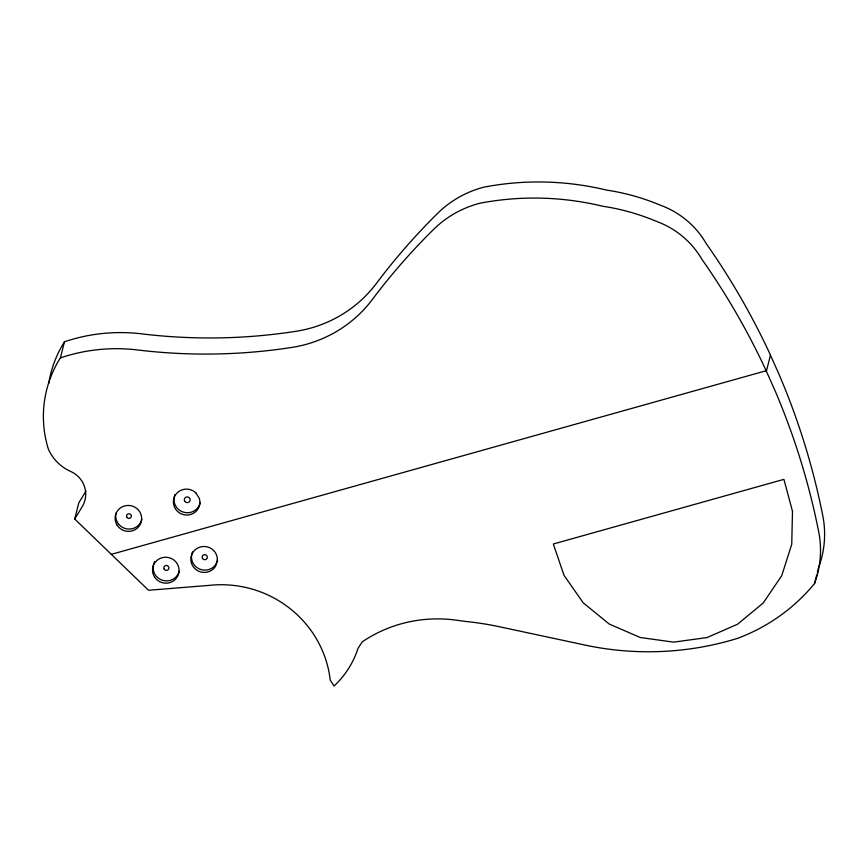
<?xml version="1.0" encoding="UTF-8"?>
<svg xmlns="http://www.w3.org/2000/svg" width="868" height="868" viewBox="0 0 868 868"><rect width="100%" height="100%" fill="white"/><g stroke="black" fill="none" stroke-linecap="round" stroke-linejoin="round"><path stroke-width="1.3" d="M816.69 574.931L814.499 583.611A185.882 181.184 14.2 0 1 737.887 638.251A297.887 290.368 14.2 0 1 581.419 644.295L498.406 626.533A298.071 290.541 14.2 0 0 465.834 621.488L456.329 620.175A133.574 130.2 14.2 0 0 362.325 641.788L358.017 648.374A92.811 90.467 14.2 0 1 334.028 686.035L330.241 680.111A108.478 105.744 14.2 0 0 209.492 585.357L148.536 590.262L74.713 519.021L81.896 507.172A25.226 24.597 14.2 0 0 70.775 471.508A44.084 42.966 14.2 0 1 48.402 449.244A114.717 111.831 14.2 0 1 60.402 357.887L64.482 341.775A172.938 168.576 14.2 0 1 141.799 333.865A552.167 538.236 14.2 0 0 295.955 331.305A125.893 122.713 14.2 0 0 376.408 283.413A649.611 633.217 14.2 0 1 437.7 213.278A103.78 101.165 14.2 0 1 483.877 187.152A283.738 276.577 14.2 0 1 606.624 190.103A218.139 212.627 14.2 0 1 660.212 205.141A86.171 84.001 14.2 0 1 705.955 243.17A733.905 715.384 14.2 0 1 768.56 350.976L778.759 373.685A733.905 715.384 14.2 0 1 822.788 515.711A99.462 96.956 14.2 0 1 818.958 566.468M74.713 519.021L78.793 502.908L85.965 491.071M766.379 371.298L770.448 355.196M817.32 572.457L818.578 567.498M111.321 554.348L766.194 370.723M217.64 560.316A13.291 12.955 14.2 0 1 200.541 569.43A13.291 12.955 14.2 0 1 192.544 551.874M814.499 583.611A99.462 96.956 14.2 0 0 818.708 531.813A733.905 715.384 14.2 0 0 774.679 389.797L764.48 367.077A733.905 715.384 14.2 0 0 701.886 259.282A86.171 84.001 14.2 0 0 656.132 221.253A218.139 212.627 14.2 0 0 602.555 206.204A283.738 276.577 14.2 0 0 479.798 203.253A103.78 101.165 14.2 0 0 433.62 229.391A649.611 633.217 14.2 0 0 372.329 299.514A125.893 122.713 14.2 0 1 291.876 347.417A552.167 538.236 14.2 0 1 137.719 349.978A172.938 168.576 14.2 0 0 60.402 357.887M200.15 502.93A13.291 12.955 14.2 0 1 183.061 512.044A13.291 12.955 14.2 0 1 175.054 494.489M141.875 519.27A13.291 12.955 14.2 0 1 125.903 528.699A13.291 12.955 14.2 0 1 116.052 512.966M48.771 383.461A114.717 111.831 14.2 0 1 64.482 341.775M179.285 571.079A13.291 12.955 14.2 0 1 161.643 579.998A13.291 12.955 14.2 0 1 154.688 561.618M792.495 511.339L791.746 544.301L781.732 575.668L763.211 603L737.626 624.19L706.975 637.579L673.633 642.136L640.183 637.503L609.227 624.038L583.177 602.783L564.048 575.397L553.328 544.008L783.913 479.353L792.495 511.339M217.412 559.252L215.817 565.773A13.291 12.955 14.2 0 1 195.029 568.8A13.291 12.955 14.2 0 1 197.177 548.337A13.291 12.955 14.2 0 1 216.859 555.9L217.412 559.252M195.767 492.753L192.956 490.735A13.291 12.955 14.2 0 0 173.741 498.926A13.291 12.955 14.2 0 0 187.032 515.049A13.291 12.955 14.2 0 0 199.369 498.514L195.767 492.753M164.215 569.202A2.539 2.474 14.2 0 0 168.598 569.126A2.539 2.474 14.2 0 0 166.298 565.448A2.539 2.474 14.2 0 0 164.215 569.202M126.934 517.317A2.387 2.322 14.2 0 0 131.068 517.241A2.387 2.322 14.2 0 0 128.898 513.78A2.387 2.322 14.2 0 0 126.934 517.317M117.082 525.086A13.291 12.955 14.2 0 0 140.063 524.717A13.291 12.955 14.2 0 0 128.008 505.436A13.291 12.955 14.2 0 0 117.082 525.086M202.526 558.471A2.593 2.528 14.2 0 0 207.007 558.395A2.593 2.528 14.2 0 0 204.653 554.641A2.593 2.528 14.2 0 0 202.526 558.471M184.754 501.237A2.919 2.843 14.2 0 0 189.81 501.161A2.919 2.843 14.2 0 0 187.152 496.919A2.919 2.843 14.2 0 0 184.754 501.237M154.493 576.894A13.291 12.955 14.2 0 0 177.473 576.526A13.291 12.955 14.2 0 0 165.408 557.245A13.291 12.955 14.2 0 0 154.493 576.894"/></g></svg>
